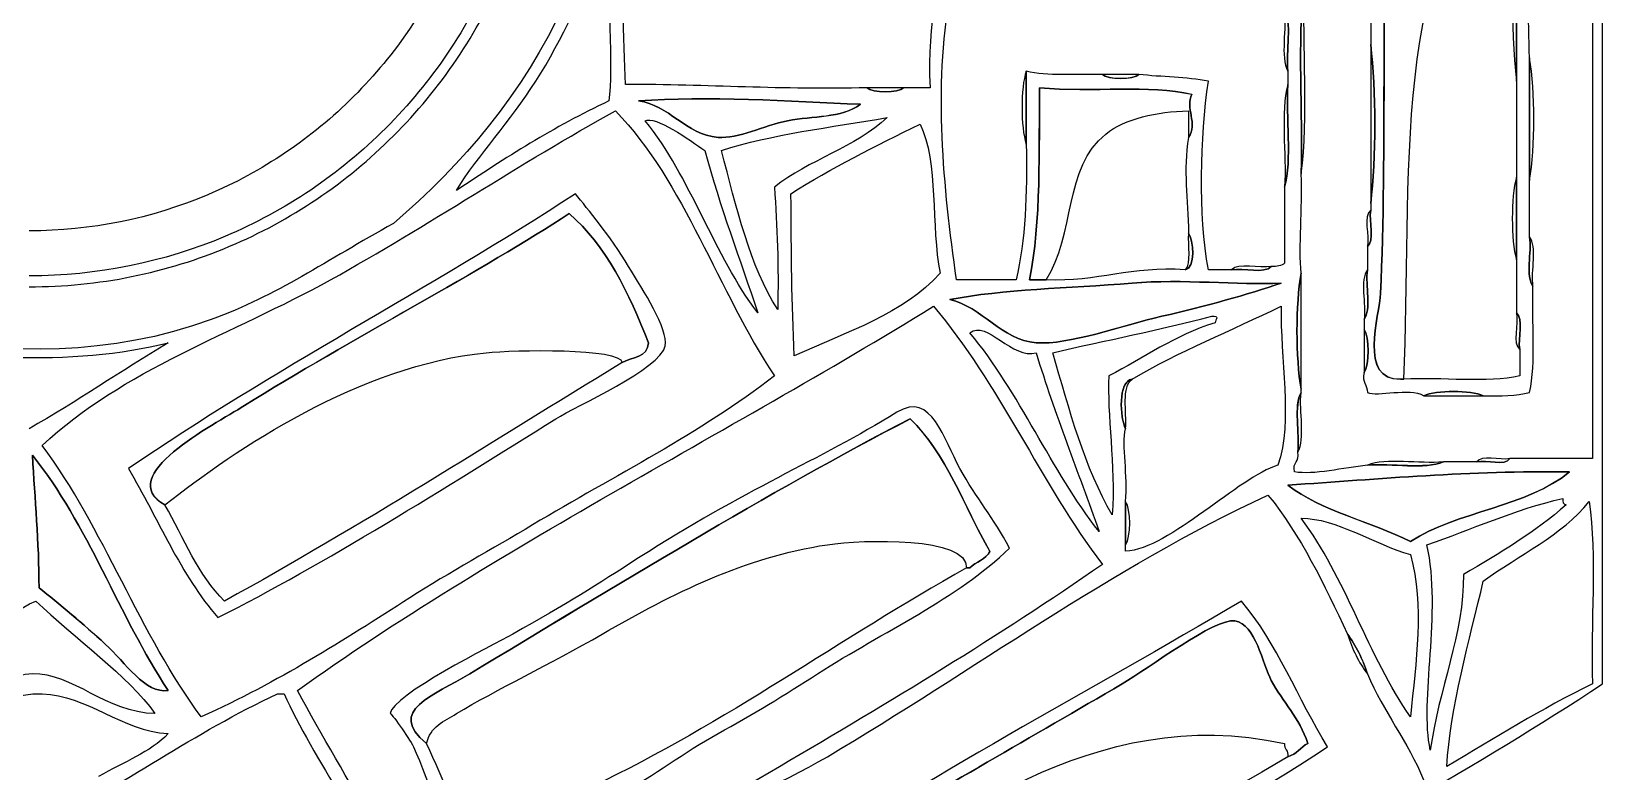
# Model space of a CAD drawing. Extents: x 6 to 958, y 3 to 221.
# Drawn here: x 669.6 to 750.2, y 60.5 to 98.5 of the extents above; entities that cross this region are included whole.
import ezdxf

# ---------------------------------------------------------------- set-up
doc = ezdxf.new("R2010")
doc.units = 0
doc.layers.get('0').update_dxf_attribs({"linetype": 'CONTINUOUS'})

msp = doc.modelspace()

# ---------------------------------------------------------------- linework, layer by layer
at = {"color": 5}
for points in [[(738.324, 97.8105)], [(746.487, 97.131)], [(726.41775, 96.27975)], [(714.339, 95.5995)], [(721.314, 95.5995)], [(745.80825, 95.94075)], [(712.1295, 94.749)], [(720.6345, 92.70825)], [(733.9005, 90.49575)], [(738.324, 89.3055)], [(745.80825, 86.754)], [(728.7975, 86.244)], [(731.17875, 86.244)], [(738.15375, 86.244)], [(746.65875, 85.3935)], [(737.98275, 83.18325)], [(721.143, 82.5015)], [(745.9785, 82.16175)], [(699.8805, 81.4815)], [(726.0765, 80.63025)], [(734.75175, 80.12025)], [(734.75175, 79.95075)], [(739.85475, 80.63025)], [(741.04575, 79.7805)], [(669.603, 76.71825)], [(738.15375, 76.2075)], [(743.76675, 76.37775)], [(725.736, 74.337)], [(740.36475, 72.2955)], [(737.133, 67.53375)], [(725.56575, 64.9815)], [(691.3755, 63.45)]]:
    msp.add_lwpolyline(points, close=True, dxfattribs=at)
at = {"color": 7}
for points in [[(734.07075, 96.45)], [(700.7325, 94.9185)], [(715.1895, 93.72825)], [(728.9685, 93.0495)], [(738.15375, 87.43575)], [(726.0765, 85.56375)], [(738.834, 85.053)], [(706.8555, 84.033)], [(707.87625, 84.20325)], [(676.57725, 82.5015)], [(680.4885, 79.269)], [(696.48, 78.59025)], [(670.113, 77.229)], [(734.5815, 76.8885)], [(748.52925, 75.8685)], [(725.0565, 73.656)], [(724.3755, 72.80625)], [(725.736, 72.126)], [(741.21525, 72.126)], [(669.7725, 69.23325)], [(673.34475, 67.023)], [(692.05725, 65.4915)], [(683.2095, 64.6425)], [(733.221, 65.151)], [(749.72025, 64.9815)], [(740.36475, 63.28125)]]:
    msp.add_lwpolyline(points, close=True, dxfattribs=at)
for points in [[(750.23175, 64.9815), (750.23175, 95.99625), (750.23175, 127.0125), (750.23175, 158.02725)], [(699.201, 116.862), (700.758, 103.21875), (695.2185, 94.71975), (688.1445, 88.626)], [(749.72025, 112.7805), (749.72025, 100.70325), (749.72025, 88.62675), (749.72025, 76.5495)], [(738.834, 85.053), (739.15275, 92.07975), (738.873, 101.72625), (739.1745, 108.18675)], [(746.487, 97.131), (746.265, 101.15775), (746.86725, 105.25125), (746.487, 108.86625)], [(745.80825, 105.29475), (745.80825, 102.1755), (745.80825, 99.05775), (745.80825, 95.94)], [(700.05075, 95.76975), (700.0035, 98.01825), (699.7935, 101.349), (699.87975, 104.27475)], [(715.8705, 104.1045), (716.376, 100.93575), (715.50375, 99.16725), (715.70025, 95.5995)], [(699.201, 103.42425), (699.111, 100.416), (699.441, 96.5805), (699.201, 94.91925)], [(691.16475, 102.65475), (689.97675, 99.846), (688.27575, 97.32375), (686.10975, 95.15775)], [(695.45775, 95.94075), (696.83325, 98.09925), (697.91625, 100.53225), (698.8605, 103.0845)], [(693.297, 101.7555), (691.9935, 98.67225), (690.12525, 95.9025), (687.74475, 93.52275)], [(688.14225, 93.12525), (690.5745, 95.556), (692.48325, 98.38575), (693.81525, 101.5365)], [(734.75175, 91.1775), (734.86425, 94.353), (734.52525, 97.9815), (734.922, 100.87275)], [(738.324, 100.872), (738.324, 100.0785), (738.324, 99.28425), (738.324, 98.49075)], [(717.06, 85.73325), (716.364, 90.555), (715.896, 95.598), (716.7195, 100.36125)], [(733.9005, 99.68175), (734.29575, 98.9415), (733.95975, 97.473), (734.07075, 96.45)], [(738.324, 98.49075), (738.324, 98.26425), (738.324, 98.037), (738.324, 97.80975)], [(738.324, 97.80975), (738.6075, 95.484), (738.6075, 91.97025), (738.324, 89.64525)], [(746.487, 90.83625), (746.487, 92.93475), (746.487, 95.03175), (746.487, 97.131)], [(724.54575, 96.279), (723.222, 96.31575), (721.70475, 96.16125), (720.63375, 96.44925)], [(720.63375, 96.44925), (720.63375, 95.202), (720.63375, 93.95475), (720.63375, 92.7075)], [(726.417, 96.279), (726.17775, 95.99775), (724.78275, 95.99775), (724.54575, 96.279)], [(729.9885, 95.94), (728.8875, 96.14325), (727.5915, 96.15), (726.417, 96.279)], [(734.07075, 96.45), (734.07075, 96.22275), (734.07075, 95.99775), (734.07075, 95.76975)], [(691.3755, 90.32775), (692.55075, 92.2035), (694.1145, 93.831), (695.45775, 95.94075)], [(712.4685, 95.5995), (708.1545, 95.48025), (704.24775, 95.76975), (700.05075, 95.76975)], [(714.339, 95.5995), (714.102, 95.3175), (712.7055, 95.3175), (712.4685, 95.5995)], [(715.70025, 95.5995), (715.24575, 95.5995), (714.7935, 95.5995), (714.339, 95.5995)], [(720.804, 85.734), (721.40925, 88.63425), (721.28925, 92.61525), (721.314, 95.60025)], [(721.314, 95.60025), (724.053, 95.3415), (726.98775, 95.7705), (729.13875, 95.25975)], [(729.13875, 95.25975), (728.78775, 94.5975), (729.46725, 93.72075), (728.9685, 93.0495)], [(729.9885, 86.24325), (729.46575, 89.11725), (729.573, 93.0345), (729.9885, 95.94)], [(734.07075, 95.76975), (733.95975, 94.06725), (734.29725, 91.91475), (733.9005, 90.49575)], [(745.80825, 95.94), (745.80825, 94.29525), (745.80825, 92.6505), (745.80825, 91.0065)], [(686.10975, 95.15775), (683.943, 92.99175), (681.42075, 91.29075), (678.61275, 90.102)], [(684.91125, 85.734), (689.94225, 88.52625), (694.66275, 91.72425), (699.53925, 94.40925)], [(699.201, 94.91925), (696.387, 93.59475), (693.86475, 91.97775), (691.3755, 90.32775)], [(699.53925, 94.40925), (703.116, 90.7275), (704.80425, 85.15875), (707.706, 80.8005)], [(700.7325, 94.9185), (704.1825, 95.1945), (708.537, 94.899), (712.1295, 94.74825)], [(704.814, 93.04875), (703.15725, 93.174), (702.26325, 94.749), (700.7325, 94.9185)], [(712.1295, 94.74825), (711.1185, 94.0155), (709.69875, 94.1595), (708.3855, 93.8985)], [(701.0715, 93.89925), (701.55825, 94.185), (703.36425, 92.925), (704.13375, 92.36775)], [(706.8555, 84.033), (704.59425, 86.988), (703.41225, 91.02375), (701.0715, 93.89925)], [(708.3855, 93.8985), (707.14875, 93.65175), (705.85575, 92.96925), (704.814, 93.04875)], [(704.985, 92.36775), (707.5425, 93.21075), (710.595, 93.561), (713.49, 94.06875)], [(713.49, 94.06875), (711.891, 92.54925), (709.44375, 91.878), (707.70675, 90.49575)], [(708.55575, 90.15675), (710.63475, 91.47825), (712.9065, 92.61), (715.1895, 93.72825)], [(715.1895, 93.72825), (716.13075, 91.776), (715.7355, 88.49025), (716.211, 86.0745)], [(687.74475, 93.52275), (685.36725, 91.1445), (682.5975, 89.27625), (679.51275, 87.97125)], [(679.7325, 87.45375), (682.88325, 88.78725), (685.713, 90.69525), (688.14225, 93.12525)], [(728.9685, 93.0495), (728.69025, 91.323), (728.93775, 89.93475), (728.9685, 88.11525)], [(704.13375, 92.36775), (704.916, 89.4645), (705.93825, 86.80125), (706.8555, 84.033)], [(707.87625, 84.20325), (706.44, 86.45325), (705.75675, 89.45475), (704.985, 92.36775)], [(720.63375, 92.7075), (720.69825, 90.14625), (720.58875, 87.76125), (720.12225, 85.73325)], [(734.75175, 86.07525), (734.622, 87.42825), (734.832, 89.36625), (734.75175, 91.1775)], [(707.70675, 90.49575), (707.8485, 88.485), (707.92725, 86.40975), (707.87625, 84.20325)], [(733.9005, 90.49575), (733.9005, 89.19225), (733.9005, 87.88725), (733.9005, 86.5845)], [(745.80825, 91.0065), (745.80825, 89.58825), (745.80825, 88.17075), (745.80825, 86.754)], [(746.487, 87.945), (746.487, 88.91025), (746.487, 89.87325), (746.487, 90.83625)], [(678.61275, 90.102), (675.7065, 88.8735), (672.61575, 88.24875), (669.43275, 88.24875)], [(697.49925, 90.15675), (690.015, 85.28025), (681.867, 81.06825), (674.53575, 76.03875)], [(700.221, 86.41425), (699.258, 88.02525), (698.109, 89.34), (697.49925, 90.15675)], [(708.726, 81.82275), (708.59925, 84.59175), (708.567, 87.00075), (708.55575, 90.15675)], [(738.324, 89.64525), (738.324, 89.532), (738.324, 89.41875), (738.324, 89.30475)], [(678.78825, 83.69175), (668.50125, 79.938), (657.2265, 83.70975), (650.55225, 88.96575)], [(680.4885, 79.269), (685.797, 82.593), (692.91525, 86.3145), (697.15875, 89.13525)], [(697.15875, 89.13525), (699.08775, 87.49125), (700.227, 85.05975), (701.24175, 82.5015)], [(738.324, 89.30475), (738.216, 88.734), (738.54225, 87.726), (738.15375, 87.43575)], [(679.51275, 87.97125), (676.31925, 86.62125), (672.92775, 85.9365), (669.43275, 85.9365)], [(688.1445, 88.626), (684.71775, 86.733), (682.15875, 84.92325), (678.78825, 83.69175)], [(728.9685, 88.11525), (729.24075, 87.83175), (729.32625, 86.29275), (728.7975, 86.244)], [(746.65875, 85.39425), (746.2665, 85.90875), (746.59875, 87.14775), (746.487, 87.945)], [(669.43275, 85.374), (673.0035, 85.374), (676.46925, 86.07375), (679.7325, 87.45375)], [(738.15375, 87.43575), (738.15375, 87.03825), (738.15375, 86.64), (738.15375, 86.244)], [(702.093, 82.332), (702.2715, 83.2125), (700.9515, 85.1955), (700.221, 86.41425)], [(728.7975, 86.244), (726.0375, 86.45325), (724.32975, 85.6095), (721.65375, 85.734)], [(733.221, 86.4135), (732.873, 86.0235), (731.80725, 86.35275), (731.17875, 86.24325)], [(733.9005, 86.5845), (733.74975, 86.45325), (733.5165, 86.4015), (733.221, 86.4135)], [(745.80825, 86.754), (745.80825, 85.84725), (745.80825, 84.939), (745.80825, 84.03225)], [(670.113, 77.229), (674.24925, 81.11775), (679.90875, 82.956), (684.91125, 85.734)], [(716.211, 86.0745), (714.37575, 83.99625), (711.40275, 83.0565), (708.726, 81.82275)], [(716.721, 84.714), (719.43825, 85.25925), (722.7675, 85.284), (726.0765, 85.56375)], [(720.12225, 85.73325), (719.10225, 85.73325), (718.08075, 85.73325), (717.06, 85.73325)], [(721.65375, 85.734), (721.3695, 85.734), (721.086, 85.734), (720.804, 85.734)], [(726.0765, 85.56375), (728.66475, 85.78275), (731.47875, 85.45575), (733.731, 85.56375)], [(733.731, 85.56375), (731.99625, 84.969), (729.82575, 84.372), (727.608, 83.86275)], [(731.17875, 86.24325), (730.782, 86.24325), (730.386, 86.24325), (729.9885, 86.24325)], [(734.75175, 80.121), (734.46825, 81.711), (734.46825, 84.486), (734.75175, 86.07525)], [(738.15375, 86.244), (738.0435, 85.4475), (738.37575, 84.20775), (737.982, 83.6925)], [(721.14375, 82.5015), (719.36925, 82.638), (718.359, 84.3525), (716.721, 84.714)], [(739.85475, 80.6295), (737.66925, 80.55825), (738.7815, 83.89875), (738.834, 85.053)], [(746.487, 79.95075), (746.82225, 81.4875), (746.5905, 83.59125), (746.65875, 85.39425)], [(683.2095, 64.6425), (693.39225, 71.9235), (705.069, 77.71125), (715.8705, 84.3735)], [(715.8705, 84.3735), (719.232, 80.42175), (721.40025, 75.27525), (724.54575, 71.10525)], [(726.07575, 80.631), (728.46375, 82.04475), (731.172, 83.133), (733.73025, 84.3735)], [(733.73025, 84.3735), (733.659, 81.74175), (734.3445, 78.471), (733.56075, 76.20825)], [(745.80825, 84.03225), (746.1975, 83.74125), (745.8705, 82.734), (745.9785, 82.161)], [(717.7425, 83.013), (718.602, 83.70075), (719.95725, 81.59775), (721.143, 81.99075)], [(727.608, 83.86275), (725.4675, 83.3715), (722.847, 82.37175), (721.14375, 82.5015)], [(721.99425, 81.99075), (724.713, 82.61775), (727.515, 83.16075), (730.1595, 83.86275)], [(730.32975, 83.52225), (728.25075, 82.88025), (726.684, 81.72525), (724.88625, 80.8005)], [(730.1595, 83.86275), (730.59375, 83.871), (730.3665, 83.73675), (730.32975, 83.52225)], [(737.982, 83.6925), (737.982, 83.52225), (737.982, 83.35275), (737.982, 83.18325)], [(737.982, 83.18325), (738.26475, 82.83375), (738.26475, 81.3195), (737.982, 80.9715)], [(660.75825, 83.013), (665.17575, 81.56625), (671.7795, 81.2865), (676.57725, 82.5015)], [(676.57725, 82.5015), (674.18175, 81.04125), (671.8755, 79.4925), (669.43425, 78.07875)], [(696.48, 78.59025), (697.53975, 79.25025), (701.85525, 81.162), (702.093, 82.332)], [(701.24175, 82.5015), (701.21625, 81.7335), (700.383, 81.7725), (699.8805, 81.4815)], [(724.3755, 72.80625), (721.90575, 75.95025), (720.29175, 79.94925), (717.7425, 83.013)], [(721.143, 81.99075), (722.10675, 78.816), (723.30375, 75.87375), (724.3755, 72.80625)], [(725.0565, 73.656), (723.64125, 76.04175), (722.853, 79.05075), (721.99425, 81.99075)], [(745.9785, 82.161), (745.9785, 81.708), (745.9785, 81.25425), (745.9785, 80.79975)], [(699.8805, 81.4815), (693.1215, 77.355), (686.49, 73.10025), (679.46925, 69.23325)], [(707.706, 80.8005), (703.884, 77.83575), (699.51825, 75.67725), (695.2875, 73.14675)], [(724.88625, 80.8005), (724.758, 78.84525), (725.2365, 76.21275), (725.0565, 73.656)], [(737.982, 80.9715), (737.86125, 80.4525), (738.15675, 80.3505), (738.15375, 79.95075)], [(745.9785, 80.79975), (744.32325, 80.4135), (741.96075, 80.736), (740.025, 80.6295)], [(717.231, 76.0395), (716.409, 77.51325), (715.7895, 80.03475), (713.9985, 78.93075)], [(725.736, 78.0795), (725.4615, 78.64425), (725.325, 80.5275), (726.07575, 80.631)], [(734.5815, 76.8885), (734.6925, 77.85525), (734.35725, 79.26675), (734.75175, 79.95075)], [(734.75175, 79.95075), (734.75175, 80.00775), (734.75175, 80.06475), (734.75175, 80.121)], [(738.15375, 79.95075), (738.6885, 79.7115), (740.28375, 80.2155), (741.045, 79.7805)], [(740.025, 80.6295), (739.96875, 80.6295), (739.9125, 80.6295), (739.85475, 80.6295)], [(741.045, 79.7805), (741.67275, 80.0625), (743.478, 80.0625), (744.1065, 79.7805)], [(744.1065, 79.7805), (744.99525, 79.7415), (745.80525, 79.78275), (746.487, 79.95075)], [(676.407, 74.1675), (673.77975, 75.651), (678.86625, 78.2535), (680.4885, 79.269)], [(679.128, 68.3835), (684.5085, 71.0775), (690.88575, 75.10275), (696.48, 78.59025)], [(692.05725, 65.4915), (699.29475, 69.84825), (707.5545, 74.91825), (714.6795, 78.5895)], [(713.9985, 78.93075), (709.97175, 76.4475), (706.14, 74.943), (700.7325, 71.4465)], [(714.6795, 78.5895), (716.53125, 76.8105), (717.45, 74.1015), (718.76175, 71.78625)], [(725.736, 74.33775), (725.868, 75.636), (725.535, 77.26575), (725.736, 78.0795)], [(669.94275, 69.91425), (669.94725, 72.29925), (669.726, 74.46), (669.603, 76.71825)], [(669.603, 76.71825), (672.447, 73.212), (674.04375, 68.45775), (676.57725, 64.64175)], [(678.27675, 63.2805), (675.129, 67.503), (673.2525, 72.996), (670.113, 77.229)], [(734.4105, 75.86925), (734.28825, 76.389), (734.7045, 76.36875), (734.5815, 76.8885)], [(674.53575, 76.03875), (676.06125, 73.4805), (677.21775, 70.55475), (679.128, 68.3835)], [(719.7825, 71.95575), (718.95525, 73.4955), (718.08675, 74.50575), (717.231, 76.0395)], [(733.56075, 76.20825), (731.571, 75.63075), (728.0145, 71.91375), (725.73525, 71.787)], [(734.07, 75.18675), (738.80475, 75.50025), (743.412, 75.93975), (748.52925, 75.8685)], [(738.153, 76.20825), (736.956, 76.083), (735.37275, 75.69075), (734.4105, 75.86925)], [(742.06575, 76.3785), (741.09975, 75.984), (739.401, 76.32075), (738.153, 76.20825)], [(748.52925, 75.8685), (746.4105, 74.07525), (742.731, 73.842), (740.36475, 72.2955)], [(743.76675, 76.3785), (743.19975, 76.3785), (742.632, 76.3785), (742.06575, 76.3785)], [(745.46775, 76.5495), (745.233, 76.16175), (744.28425, 76.48575), (743.76675, 76.3785)], [(749.72025, 76.5495), (748.302, 76.5495), (746.88525, 76.5495), (745.46775, 76.5495)], [(740.36475, 72.2955), (738.3285, 73.3215), (735.78975, 73.84575), (734.07, 75.18675)], [(710.42625, 61.23975), (717.831, 65.6145), (724.91925, 70.893), (733.05, 74.679)], [(725.736, 72.126), (725.736, 72.86325), (725.736, 73.6005), (725.736, 74.33775)], [(733.05, 74.679), (734.73375, 72.62025), (735.9345, 70.0785), (737.1315, 67.5345)], [(741.21525, 72.126), (743.541, 72.91875), (745.66575, 73.9125), (748.1895, 74.508)], [(744.10725, 70.25625), (745.93575, 71.601), (748.131, 72.582), (749.55075, 74.33775)], [(748.1895, 74.508), (748.16175, 74.31), (748.22625, 74.205), (748.35975, 74.1675)], [(749.55075, 74.33775), (749.9475, 71.559), (749.607, 68.043), (749.72025, 64.9815)], [(679.46925, 69.23325), (678.108, 70.5375), (677.38425, 72.47925), (676.407, 74.1675)], [(734.75175, 73.4865), (736.57575, 73.49475), (738.507, 72.14025), (740.36475, 71.616)], [(740.36475, 63.28125), (738.20025, 66.38925), (737.022, 70.48425), (734.75175, 73.4865)], [(748.35975, 74.1675), (746.78175, 72.79725), (744.94875, 71.68275), (743.08725, 70.5945)], [(695.2875, 73.14675), (693.21975, 71.90925), (691.0425, 70.71375), (688.99275, 69.4035)], [(709.917, 65.49225), (713.3295, 67.68975), (717.0915, 69.3405), (719.7825, 71.95575)], [(725.73525, 71.787), (725.7435, 71.78625), (725.73225, 72.09825), (725.736, 72.126)], [(741.38625, 61.5795), (740.82225, 64.14375), (741.9945, 68.63775), (741.21525, 72.126)], [(724.54575, 71.10525), (713.934, 63.7425), (702.10725, 57.59475), (691.03425, 50.6925)], [(700.7325, 71.4465), (698.59125, 70.0605), (697.0575, 69.087), (694.2675, 67.5345)], [(718.76175, 71.78625), (718.56525, 71.358), (718.05075, 71.25), (717.7425, 70.935)], [(740.36475, 71.616), (741.09075, 68.9595), (740.646, 66.15975), (740.36475, 63.28125)], [(717.57075, 70.935), (711.06825, 67.2885), (705.2205, 62.98575), (698.349, 59.70825)], [(717.7425, 70.935), (717.6855, 70.935), (717.6285, 70.935), (717.57075, 70.935)], [(743.08725, 70.5945), (743.1375, 67.63425), (741.79125, 64.6455), (741.38625, 61.5795)], [(742.236, 60.729), (742.38975, 63.696), (743.406, 67.27125), (744.10725, 70.25625)], [(673.34475, 67.023), (672.20475, 68.06325), (670.99575, 69.084), (669.94275, 69.91425)], [(688.99275, 69.4035), (685.5105, 67.176), (682.29225, 65.109), (678.27675, 63.2805)], [(665.6895, 65.832), (667.329, 66.68775), (668.00325, 68.5095), (669.7725, 69.23325)], [(669.7725, 69.23325), (671.74125, 67.34625), (674.5395, 65.38425), (675.89625, 63.45)], [(731.69025, 69.234), (723.798, 64.53825), (715.5, 60.24975), (708.04575, 55.11525)], [(736.113, 61.75125), (734.592, 64.2), (733.50825, 67.083), (731.69025, 69.234)], [(725.5665, 64.9815), (726.92175, 65.77725), (730.3335, 68.37525), (731.3505, 68.214)], [(731.3505, 68.214), (732.426, 68.043), (732.77625, 65.9985), (733.221, 65.151)], [(676.57725, 64.64175), (675.39975, 64.452), (674.37975, 66.07875), (673.34475, 67.023)], [(694.2675, 67.5345), (693.21375, 66.94725), (688.074, 64.40175), (687.9735, 63.45075)], [(737.1315, 67.5345), (737.568, 66.9495), (737.907, 66.26775), (738.15225, 65.49225)], [(669.60225, 65.4915), (667.6275, 65.4375), (666.177, 63.22125), (663.819, 63.2805)], [(675.89625, 63.45), (673.398, 63.49725), (671.682, 65.5485), (669.60225, 65.4915)], [(689.84475, 61.92075), (687.75525, 63.59925), (690.20775, 64.38075), (692.05725, 65.4915)], [(704.814, 62.43), (706.572, 63.384), (708.2655, 64.4295), (709.917, 65.49225)], [(738.15225, 65.49225), (738.98925, 63.5505), (740.22975, 62.01375), (741.0435, 60.04875)], [(588.636, 64.9815), (615.50325, 49.26675), (642.45225, 33.636), (669.603, 18.20325)], [(662.4585, 61.92075), (665.00925, 62.40525), (667.50675, 64.54425), (670.113, 64.4715)], [(691.03425, 50.6925), (688.63275, 55.54875), (685.75875, 59.931), (683.2095, 64.6425)], [(711.618, 56.81625), (716.3865, 59.70225), (720.906, 62.244), (725.5665, 64.9815)], [(730.1595, 53.07525), (736.896, 57.0255), (743.7495, 60.69), (750.23175, 64.9815)], [(733.221, 65.151), (733.8135, 64.023), (734.66775, 63.2715), (735.09075, 61.92)], [(749.72025, 64.9815), (747.08925, 63.70275), (744.68775, 62.18925), (742.236, 60.729)], [(670.113, 64.4715), (672.3795, 64.4085), (674.2035, 62.55525), (676.5765, 62.42925)], [(670.11375, 57.6675), (674.28075, 59.79375), (677.904, 62.463), (682.191, 64.4715)], [(682.191, 64.4715), (682.30425, 64.4715), (682.419, 64.4715), (682.53075, 64.4715)], [(682.53075, 64.4715), (684.033, 61.16625), (686.79375, 57.22125), (688.8255, 53.41575)], [(687.9735, 63.45075), (687.98325, 63.54225), (688.93125, 62.2275), (689.16525, 61.75125)], [(676.5765, 62.42925), (675.64125, 61.437), (674.32275, 60.99675), (673.00425, 60.219)], [(699.8805, 59.3685), (701.51025, 60.243), (703.059, 61.47825), (704.814, 62.43)], [(689.16525, 61.75125), (689.9505, 60.138), (691.05375, 56.0805), (692.2275, 55.797)], [(692.736, 56.4765), (691.41825, 57.9375), (690.73575, 60.03225), (689.84475, 61.92075)], [(712.1295, 47.80125), (719.46075, 53.1135), (728.5575, 56.66175), (736.113, 61.75125)], [(735.09075, 61.92), (734.71725, 61.7265), (734.52675, 61.35075), (734.07075, 61.23825)], [(702.942, 56.64675), (705.06975, 58.7475), (707.9115, 59.75475), (710.42625, 61.23975)], [(734.07075, 61.23825), (726.978, 56.93475), (718.8195, 53.697), (712.4685, 48.65175)]]:
    msp.add_open_spline(points, degree=3, dxfattribs=at)
at = {"color": 5}
for points in [[(739.17525, 108.18675), (738.87375, 101.72625), (739.1535, 92.07975), (738.83475, 85.053)], [(740.025, 80.63025), (740.5005, 90.225), (739.158, 103.62), (745.809, 106.9965)], [(745.80825, 105.2955), (745.52475, 102.57225), (745.52475, 98.66175), (745.80825, 95.94075)], [(745.80825, 95.94075), (745.80825, 99.05775), (745.80825, 102.17625), (745.80825, 105.2955)], [(734.922, 100.87275), (734.526, 97.9815), (734.865, 94.353), (734.75175, 91.1775)], [(734.75175, 91.1775), (735.14775, 94.06875), (734.80875, 97.69725), (734.922, 100.87275)], [(733.9005, 99.68175), (734.01225, 98.65875), (733.6755, 97.19025), (734.07075, 96.44925)], [(734.07075, 96.44925), (733.95975, 97.473), (734.29575, 98.9415), (733.9005, 99.68175)], [(738.324, 97.8105), (738.324, 95.0895), (738.324, 92.36775), (738.324, 89.646)], [(738.324, 89.646), (738.6075, 91.97175), (738.6075, 95.4855), (738.324, 97.8105)], [(746.487, 97.131), (746.487, 95.0325), (746.487, 92.9355), (746.487, 90.83625)], [(746.487, 90.83625), (746.77125, 92.53875), (746.77125, 95.4285), (746.487, 97.131)], [(720.6345, 96.45), (720.35025, 95.5965), (720.35025, 93.56175), (720.6345, 92.70825)], [(720.6345, 92.70825), (720.6345, 93.9555), (720.6345, 95.20275), (720.6345, 96.45)], [(726.41775, 96.27975), (725.793, 96.27975), (725.169, 96.27975), (724.5465, 96.27975)], [(724.5465, 96.27975), (724.7835, 95.9985), (726.17775, 95.9985), (726.41775, 96.27975)], [(714.339, 95.5995), (713.7165, 95.5995), (713.09175, 95.5995), (712.4685, 95.5995)], [(712.4685, 95.5995), (712.7055, 95.3175), (714.102, 95.3175), (714.339, 95.5995)], [(721.314, 95.5995), (721.29, 92.61525), (721.40925, 88.6335), (720.804, 85.73325)], [(729.13875, 95.259), (726.98775, 95.76975), (724.053, 95.34075), (721.314, 95.5995)], [(728.9685, 93.04875), (729.46725, 93.72), (728.78775, 94.5975), (729.13875, 95.259)], [(734.07075, 95.76975), (733.67475, 94.35075), (734.0145, 92.19825), (733.9005, 90.49575)], [(733.9005, 90.49575), (734.2965, 91.91475), (733.959, 94.06725), (734.07075, 95.76975)], [(712.1295, 94.749), (708.537, 94.89975), (704.18175, 95.19525), (700.7325, 94.91925)], [(700.7325, 94.91925), (702.26325, 94.749), (703.15725, 93.174), (704.814, 93.0495)], [(708.3855, 93.89925), (709.69875, 94.16025), (711.1185, 94.01625), (712.1295, 94.749)], [(724.716, 93.21825), (725.736, 94.01925), (727.3215, 94.37025), (728.9685, 94.4085)], [(728.9685, 94.4085), (728.9685, 93.95475), (728.9685, 93.50025), (728.9685, 93.04875)], [(704.814, 93.0495), (705.85575, 92.97), (707.148, 93.6525), (708.3855, 93.89925)], [(721.65375, 85.73325), (723.16275, 88.017), (722.55825, 91.521), (724.716, 93.21825)], [(745.80825, 91.0065), (745.52475, 89.9835), (745.52475, 87.777), (745.80825, 86.754)], [(745.80825, 86.754), (745.80825, 88.1715), (745.80825, 89.589), (745.80825, 91.0065)], [(697.15875, 89.13525), (692.916, 86.3145), (685.79775, 82.593), (680.4885, 79.269)], [(701.24175, 82.5015), (700.22625, 85.0605), (699.08775, 87.49125), (697.15875, 89.13525)], [(738.324, 89.3055), (737.934, 89.0145), (738.26175, 88.00725), (738.15375, 87.43575)], [(738.15375, 87.43575), (738.54225, 87.726), (738.216, 88.734), (738.324, 89.3055)], [(728.7975, 86.244), (729.3255, 86.292), (729.24075, 87.831), (728.9685, 88.11525)], [(728.9685, 88.11525), (728.91375, 87.49125), (729.114, 86.60925), (728.7975, 86.244)], [(746.487, 87.94425), (746.59875, 87.147), (746.26575, 85.90875), (746.65875, 85.3935)], [(746.65875, 85.3935), (746.54925, 86.19075), (746.8815, 87.429), (746.487, 87.94425)], [(733.221, 86.41425), (732.5925, 86.30625), (731.52675, 86.63325), (731.17875, 86.244)], [(731.17875, 86.244), (731.80725, 86.3535), (732.873, 86.02425), (733.221, 86.41425)], [(726.07575, 85.56375), (722.7675, 85.284), (719.4375, 85.25925), (716.7195, 84.714)], [(720.804, 85.73325), (721.086, 85.73325), (721.3695, 85.73325), (721.65375, 85.73325)], [(733.73025, 85.56375), (731.478, 85.45575), (728.664, 85.78275), (726.07575, 85.56375)], [(727.60725, 83.86275), (729.825, 84.372), (731.9955, 84.969), (733.73025, 85.56375)], [(734.75175, 86.0745), (734.46825, 84.486), (734.46825, 81.71025), (734.75175, 80.12025)], [(734.75175, 80.12025), (734.75175, 82.10475), (734.75175, 84.08925), (734.75175, 86.0745)], [(738.15375, 86.244), (737.7615, 85.73025), (738.09375, 84.48975), (737.982, 83.6925)], [(737.982, 83.6925), (738.37575, 84.207), (738.0435, 85.4475), (738.15375, 86.244)], [(716.7195, 84.714), (718.359, 84.3525), (719.3685, 82.638), (721.143, 82.5015)], [(738.83475, 85.053), (738.7815, 83.89875), (737.66925, 80.55825), (739.85475, 80.63025)], [(745.80825, 84.033), (745.91625, 83.46), (745.58925, 82.4535), (745.9785, 82.16175)], [(745.9785, 82.16175), (745.8705, 82.73475), (746.1975, 83.742), (745.80825, 84.033)], [(721.143, 82.5015), (722.84625, 82.37175), (725.46675, 83.3715), (727.60725, 83.86275)], [(737.98275, 83.18325), (737.98275, 82.446), (737.98275, 81.70875), (737.98275, 80.9715)], [(737.98275, 80.9715), (738.2655, 81.3195), (738.2655, 82.83375), (737.98275, 83.18325)], [(699.8805, 81.4815), (700.38375, 81.7725), (701.21625, 81.73275), (701.24175, 82.5015)], [(676.407, 74.16675), (680.055, 77.05575), (686.4225, 81.348), (692.907, 81.99075)], [(692.907, 81.99075), (694.2915, 82.1295), (699.858, 82.26075), (699.8805, 81.4815)], [(726.0765, 80.63025), (725.32575, 80.526), (725.46225, 78.6435), (725.73675, 78.07875)], [(725.73675, 78.07875), (725.80425, 78.9765), (725.5155, 80.2275), (726.0765, 80.63025)], [(734.75175, 79.95075), (734.358, 79.26675), (734.69325, 77.85525), (734.5815, 76.8885)], [(734.5815, 76.8885), (734.97525, 77.5725), (734.64, 78.98475), (734.75175, 79.95075)], [(739.85475, 80.63025), (739.91175, 80.63025), (739.968, 80.63025), (740.025, 80.63025)], [(744.10725, 79.7805), (743.47875, 80.06325), (741.67275, 80.06325), (741.04575, 79.7805)], [(680.4885, 79.269), (678.86625, 78.2535), (673.77975, 75.65025), (676.407, 74.16675)], [(741.04575, 79.7805), (742.0665, 79.7805), (743.08725, 79.7805), (744.10725, 79.7805)], [(714.6795, 78.59025), (707.5545, 74.919), (699.29475, 69.849), (692.05725, 65.49225)], [(718.76175, 71.787), (717.45, 74.10225), (716.5305, 76.812), (714.6795, 78.59025)], [(669.603, 76.71825), (669.726, 74.46), (669.94725, 72.29925), (669.94275, 69.91425)], [(676.57725, 64.6425), (674.04375, 68.45775), (672.447, 73.212), (669.603, 76.71825)], [(745.46775, 76.54875), (744.95175, 76.4415), (744.003, 76.767), (743.76675, 76.37775)], [(748.52925, 75.8685), (743.412, 75.939), (738.80475, 75.50025), (734.07075, 75.18675)], [(742.0665, 76.37775), (740.817, 76.26675), (739.119, 76.6035), (738.15375, 76.2075)], [(738.15375, 76.2075), (739.40175, 76.31925), (741.1005, 75.9825), (742.0665, 76.37775)], [(740.36475, 72.2955), (742.73025, 73.842), (746.4105, 74.076), (748.52925, 75.8685)], [(743.76675, 76.37775), (744.2835, 76.485), (745.23225, 76.161), (745.46775, 76.54875)], [(734.07075, 75.18675), (735.7905, 73.8465), (738.3285, 73.3215), (740.36475, 72.2955)], [(725.736, 74.337), (725.736, 73.59975), (725.736, 72.86325), (725.736, 72.12525)], [(725.736, 72.12525), (726.01875, 72.474), (726.01875, 73.98825), (725.736, 74.337)], [(698.8605, 67.53375), (702.486, 69.62775), (706.1565, 71.48625), (710.427, 72.126)], [(710.427, 72.126), (712.26375, 72.40125), (717.6405, 72.55875), (717.57075, 70.93575)], [(717.7425, 70.93575), (718.05075, 71.25075), (718.566, 71.35875), (718.76175, 71.787)], [(717.57075, 70.93575), (717.62775, 70.93575), (717.68475, 70.93575), (717.7425, 70.93575)], [(669.94275, 69.91425), (670.99575, 69.084), (672.2055, 68.0625), (673.34475, 67.023)], [(731.34975, 68.21325), (730.33275, 68.37525), (726.921, 65.77725), (725.56575, 64.9815)], [(733.221, 65.151), (732.77625, 65.9985), (732.426, 68.04225), (731.34975, 68.21325)], [(673.34475, 67.023), (674.37975, 66.07875), (675.39975, 64.452), (676.57725, 64.6425)], [(691.3755, 63.45), (693.4275, 64.68075), (696.183, 65.9865), (698.8605, 67.53375)], [(737.133, 67.53375), (737.37825, 66.75825), (737.71725, 66.0765), (738.15375, 65.4915)], [(738.15375, 65.4915), (737.9085, 66.267), (737.5695, 66.94875), (737.133, 67.53375)], [(692.05725, 65.49225), (690.20775, 64.3815), (687.75525, 63.6), (689.84475, 61.92075)], [(725.56575, 64.9815), (720.90525, 62.24475), (716.3865, 59.70225), (711.61725, 56.81625)], [(735.09075, 61.92), (734.66775, 63.2715), (733.8135, 64.02225), (733.221, 65.151)], [(709.91625, 53.58375), (716.586, 57.73275), (723.993, 64.038), (733.9005, 61.92)], [(689.84475, 61.92075), (690.0315, 62.77875), (690.738, 63.0675), (691.3755, 63.45)], [(733.9005, 61.92), (733.88025, 61.614), (734.10975, 61.56), (734.07075, 61.23825)], [(734.07075, 61.23825), (734.52675, 61.35075), (734.71725, 61.72575), (735.09075, 61.92)]]:
    msp.add_open_spline(points, degree=3, dxfattribs=at)

doc.saveas('drawing.dxf')
